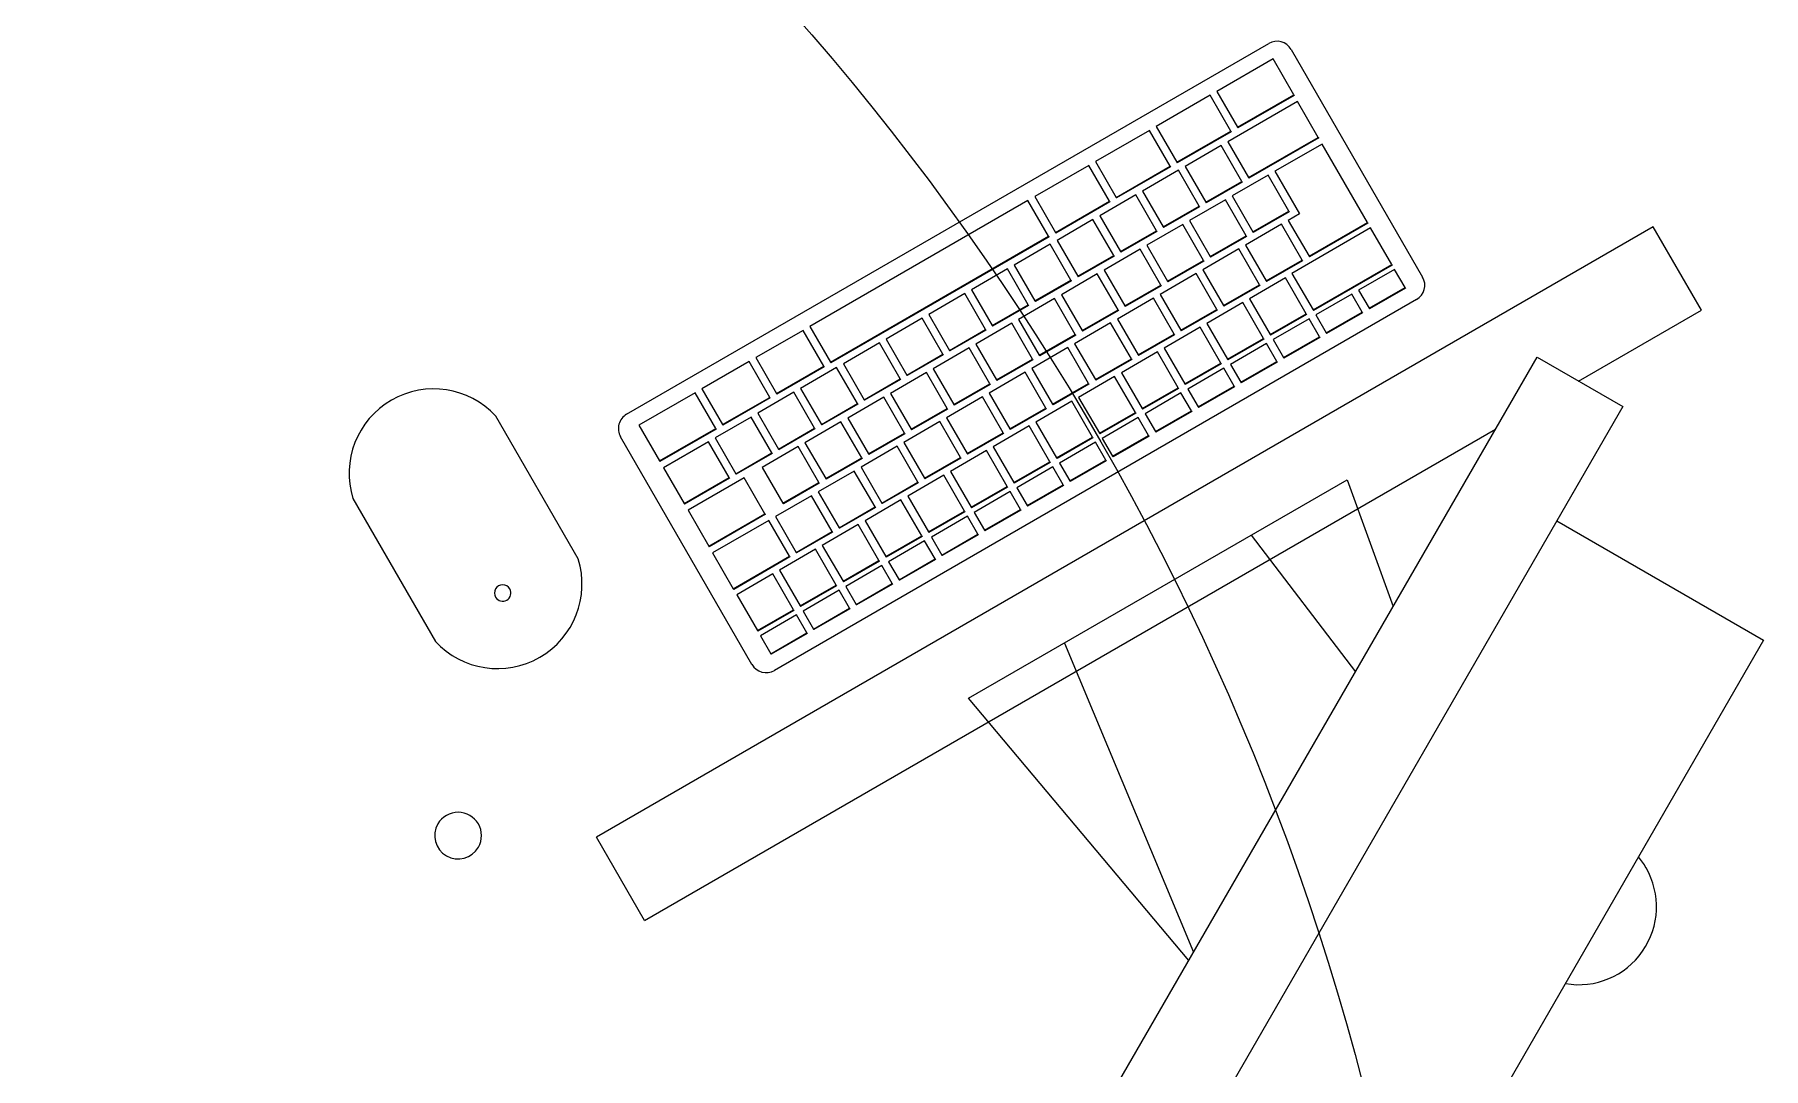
# Model space of a CAD drawing. Header units: millimetres. Extents: x 155920 to 295199, y -4084 to 97293.
# Drawn here: x 170602 to 171267, y 17373 to 17771 of the extents above; entities that cross this region are included whole.
import ezdxf

# ---------------------------------------------------------------- set-up
doc = ezdxf.new("R2010")
doc.units = ezdxf.units.MM
doc.header["$MEASUREMENT"] = 0
for name, color, linetype, lineweight in [('A-GENM', 8, 'CONTINUOUS', 9), ('E-ELEC-EQPM', 8, 'CONTINUOUS', 9), ('I-FURN', 8, 'CONTINUOUS', 9)]:
    doc.layers.add(name, color=color, linetype=linetype, lineweight=lineweight)
doc.layers.add('Social Distancing', color=7, linetype='CONTINUOUS')

msp = doc.modelspace()

# ---------------------------------------------------------------- linework, layer by layer
at = {"layer": 'A-GENM'}
for p, q in [((170829.69, 17624.84), (171076.97, 17767.6)), ((171085.65, 17765.28), (171136.23, 17677.67)), ((171078.64, 17761.65), (171056.99, 17749.15)), ((171086.61, 17747.85), (171078.64, 17761.65)), ((171054.39, 17747.65), (171033.61, 17735.65)), ((171062.36, 17733.85), (171054.39, 17747.65)), ((171056.99, 17749.15), (171064.96, 17735.35)), ((171088.09, 17745.28), (171061.25, 17729.78)), ((171064.96, 17735.35), (171086.61, 17747.85)), ((171086.75, 17747.61), (171065.1, 17735.11)), ((171086.61, 17747.85), (171086.75, 17747.61)), ((171096.07, 17731.45), (171088.09, 17745.28)), ((171031.01, 17734.15), (171010.22, 17722.15)), ((171038.98, 17720.35), (171031.01, 17734.15)), ((171033.61, 17735.65), (171041.58, 17721.85)), ((171041.58, 17721.85), (171062.36, 17733.85)), ((171062.5, 17733.61), (171041.71, 17721.61)), ((171062.36, 17733.85), (171062.5, 17733.61)), ((171064.96, 17735.35), (171065.1, 17735.11)), ((171069.23, 17715.95), (171096.07, 17731.45)), ((171096.21, 17731.21), (171069.36, 17715.71)), ((171096.07, 17731.45), (171096.21, 17731.21)), ((171058.65, 17728.28), (171044.79, 17720.28)), ((171066.63, 17714.45), (171058.65, 17728.28)), ((171061.25, 17729.78), (171069.23, 17715.95)), ((171097.56, 17728.88), (171079.37, 17718.38)), ((171115, 17698.67), (171097.56, 17728.88)), ((171007.63, 17720.65), (170986.84, 17708.65)), ((171015.6, 17706.85), (171007.63, 17720.65)), ((171010.22, 17722.15), (171018.19, 17708.35)), ((171018.19, 17708.35), (171038.98, 17720.35)), ((171039.12, 17720.11), (171018.33, 17708.11)), ((171042.19, 17718.78), (171028.34, 17710.78)), ((171038.98, 17720.35), (171039.12, 17720.11)), ((171041.58, 17721.85), (171041.71, 17721.61)), ((171050.17, 17704.95), (171042.19, 17718.78)), ((171044.79, 17720.28), (171052.77, 17706.45)), ((171076.77, 17716.88), (171062.92, 17708.88)), ((171084.75, 17703.06), (171076.77, 17716.88)), ((171079.37, 17718.38), (171088.83, 17701.99)), ((171028.34, 17710.78), (171036.32, 17696.95)), ((171052.77, 17706.45), (171066.63, 17714.45)), ((171066.77, 17714.21), (171052.91, 17706.21)), ((171066.63, 17714.45), (171066.77, 17714.21)), ((171069.23, 17715.95), (171069.36, 17715.71)), ((170984.24, 17707.15), (170900.24, 17658.65)), ((170992.21, 17693.35), (170984.24, 17707.15)), ((170986.84, 17708.65), (170994.81, 17694.85)), ((170994.81, 17694.85), (171015.6, 17706.85)), ((171015.73, 17706.61), (170994.95, 17694.61)), ((171025.74, 17709.28), (171011.88, 17701.28)), ((171015.6, 17706.85), (171015.73, 17706.61)), ((171018.19, 17708.35), (171018.33, 17708.11)), ((171033.72, 17695.45), (171025.74, 17709.28)), ((171036.32, 17696.95), (171050.17, 17704.95)), ((171050.31, 17704.71), (171036.46, 17696.71)), ((171060.32, 17707.38), (171046.46, 17699.38)), ((171050.17, 17704.95), (171050.31, 17704.71)), ((171052.77, 17706.45), (171052.91, 17706.21)), ((171068.3, 17693.56), (171060.32, 17707.38)), ((171062.92, 17708.88), (171070.9, 17695.06)), ((171009.28, 17699.78), (170995.43, 17691.78)), ((171017.26, 17685.95), (171009.28, 17699.78)), ((171011.88, 17701.28), (171019.86, 17687.45)), ((171043.86, 17697.88), (171030.01, 17689.88)), ((171036.32, 17696.95), (171036.46, 17696.71)), ((171051.84, 17684.06), (171043.86, 17697.88)), ((171046.46, 17699.38), (171054.44, 17685.56)), ((171081.91, 17697.99), (171068.05, 17689.99)), ((171070.9, 17695.06), (171084.75, 17703.06)), ((171084.89, 17702.82), (171071.03, 17694.82)), ((171089.89, 17684.17), (171081.91, 17697.99)), ((171088.83, 17701.99), (171084.5, 17699.49)), ((171084.5, 17699.49), (171092.48, 17685.67)), ((171084.75, 17703.06), (171084.89, 17702.82)), ((171092.48, 17685.67), (171115, 17698.67)), ((171115.14, 17698.43), (171092.62, 17685.43)), ((171115, 17698.67), (171115.14, 17698.43)), ((170908.21, 17644.85), (170992.21, 17693.35)), ((170992.35, 17693.11), (170908.35, 17644.61)), ((170992.83, 17690.28), (170978.97, 17682.28)), ((170992.21, 17693.35), (170992.35, 17693.11)), ((171000.81, 17676.45), (170992.83, 17690.28)), ((170994.81, 17694.85), (170994.95, 17694.61)), ((170995.43, 17691.78), (171003.41, 17677.95)), ((171019.86, 17687.45), (171033.72, 17695.45)), ((171033.86, 17695.21), (171020, 17687.21)), ((171033.72, 17695.45), (171033.86, 17695.21)), ((171054.44, 17685.56), (171068.3, 17693.56)), ((171068.44, 17693.32), (171054.58, 17685.32)), ((171068.3, 17693.56), (171068.44, 17693.32)), ((171070.9, 17695.06), (171071.03, 17694.82)), ((171116.21, 17696.58), (171085.9, 17679.08)), ((171124.33, 17682.52), (171116.21, 17696.58)), ((171003.41, 17677.95), (171017.26, 17685.95)), ((171017.4, 17685.71), (171003.55, 17677.71)), ((171027.41, 17688.38), (171013.55, 17680.38)), ((171017.26, 17685.95), (171017.4, 17685.71)), ((171019.86, 17687.45), (171020, 17687.21)), ((171035.39, 17674.56), (171027.41, 17688.38)), ((171030.01, 17689.88), (171037.99, 17676.06)), ((171037.99, 17676.06), (171051.84, 17684.06)), ((171051.98, 17683.82), (171038.13, 17675.82)), ((171065.45, 17688.49), (171051.59, 17680.49)), ((171051.84, 17684.06), (171051.98, 17683.82)), ((171054.44, 17685.56), (171054.58, 17685.32)), ((171073.43, 17674.67), (171065.45, 17688.49)), ((171068.05, 17689.99), (171076.03, 17676.17)), ((171076.03, 17676.17), (171089.89, 17684.17)), ((171090.02, 17683.93), (171076.17, 17675.93)), ((171089.89, 17684.17), (171090.02, 17683.93)), ((171092.48, 17685.67), (171092.62, 17685.43)), ((170976.38, 17680.78), (170962.52, 17672.78)), ((170984.36, 17666.95), (170976.38, 17680.78)), ((170978.97, 17682.28), (170986.95, 17668.45)), ((171010.95, 17678.88), (170997.1, 17670.88)), ((171003.41, 17677.95), (171003.55, 17677.71)), ((171018.93, 17665.06), (171010.95, 17678.88)), ((171013.55, 17680.38), (171021.53, 17666.56)), ((171049, 17678.99), (171035.14, 17670.99)), ((171056.98, 17665.17), (171049, 17678.99)), ((171051.59, 17680.49), (171059.58, 17666.67)), ((171083.44, 17677.34), (171069.58, 17669.34)), ((171091.42, 17663.52), (171083.44, 17677.34)), ((171085.9, 17679.08), (171094.02, 17665.02)), ((171094.02, 17665.02), (171124.33, 17682.52)), ((171124.46, 17682.28), (171094.15, 17664.78)), ((171125.45, 17680.56), (171111.6, 17672.56)), ((171124.33, 17682.52), (171124.46, 17682.28)), ((171129.45, 17673.65), (171125.45, 17680.56)), ((170959.92, 17671.28), (170946.06, 17663.28)), ((170967.9, 17657.45), (170959.92, 17671.28)), ((170962.52, 17672.78), (170970.5, 17658.95)), ((170986.95, 17668.45), (171000.81, 17676.45)), ((171000.95, 17676.21), (170987.09, 17668.21)), ((170997.1, 17670.88), (171005.08, 17657.06)), ((171000.81, 17676.45), (171000.95, 17676.21)), ((171021.53, 17666.56), (171035.39, 17674.56)), ((171035.53, 17674.32), (171021.67, 17666.32)), ((171035.14, 17670.99), (171043.12, 17657.17)), ((171035.39, 17674.56), (171035.53, 17674.32)), ((171037.99, 17676.06), (171038.13, 17675.82)), ((171059.58, 17666.67), (171073.43, 17674.67)), ((171073.57, 17674.43), (171059.71, 17666.43)), ((171073.43, 17674.67), (171073.57, 17674.43)), ((171076.03, 17676.17), (171076.17, 17675.93)), ((171109, 17671.06), (171095.14, 17663.06)), ((171112.99, 17664.15), (171109, 17671.06)), ((171111.6, 17672.56), (171115.59, 17665.65)), ((171115.59, 17665.65), (171129.45, 17673.65)), ((171129.58, 17673.41), (171115.73, 17665.41)), ((171129.45, 17673.65), (171129.58, 17673.41)), ((171133.91, 17668.99), (170886.63, 17526.23)), ((170970.5, 17658.95), (170984.36, 17666.95)), ((170984.49, 17666.71), (170970.64, 17658.71)), ((170994.5, 17669.38), (170980.64, 17661.38)), ((170984.36, 17666.95), (170984.49, 17666.71)), ((170986.95, 17668.45), (170987.09, 17668.21)), ((171002.48, 17655.56), (170994.5, 17669.38)), ((171005.08, 17657.06), (171018.93, 17665.06)), ((171019.07, 17664.82), (171005.22, 17656.82)), ((171032.54, 17669.49), (171018.69, 17661.49)), ((171018.93, 17665.06), (171019.07, 17664.82)), ((171021.53, 17666.56), (171021.67, 17666.32)), ((171040.52, 17655.67), (171032.54, 17669.49)), ((171043.12, 17657.17), (171056.98, 17665.17)), ((171057.12, 17664.93), (171043.26, 17656.93)), ((171066.98, 17667.84), (171053.13, 17659.84)), ((171056.98, 17665.17), (171057.12, 17664.93)), ((171059.58, 17666.67), (171059.71, 17666.43)), ((171074.96, 17654.02), (171066.98, 17667.84)), ((171069.58, 17669.34), (171077.56, 17655.52)), ((171077.56, 17655.52), (171091.42, 17663.52)), ((171091.42, 17663.52), (171091.56, 17663.28)), ((171094.02, 17665.02), (171094.15, 17664.78)), ((171099.13, 17656.15), (171112.99, 17664.15)), ((171113.13, 17663.91), (171099.27, 17655.91)), ((171112.99, 17664.15), (171113.13, 17663.91)), ((171115.59, 17665.65), (171115.73, 17665.41)), ((170897.64, 17657.15), (170879.45, 17646.65)), ((170905.61, 17643.35), (170897.64, 17657.15)), ((170900.24, 17658.65), (170908.21, 17644.85)), ((170943.47, 17661.78), (170929.61, 17653.78)), ((170951.45, 17647.95), (170943.47, 17661.78)), ((170946.06, 17663.28), (170954.04, 17649.45)), ((170954.04, 17649.45), (170967.9, 17657.45)), ((170968.04, 17657.21), (170954.18, 17649.21)), ((170978.05, 17659.88), (170964.19, 17651.88)), ((170967.9, 17657.45), (170968.04, 17657.21)), ((170970.5, 17658.95), (170970.64, 17658.71)), ((170986.03, 17646.06), (170978.05, 17659.88)), ((170980.64, 17661.38), (170988.62, 17647.56)), ((171016.09, 17659.99), (171002.23, 17651.99)), ((171005.08, 17657.06), (171005.22, 17656.82)), ((171024.07, 17646.17), (171016.09, 17659.99)), ((171018.69, 17661.49), (171026.67, 17647.67)), ((171050.53, 17658.34), (171036.67, 17650.34)), ((171043.12, 17657.17), (171043.26, 17656.93)), ((171058.51, 17644.52), (171050.53, 17658.34)), ((171053.13, 17659.84), (171061.11, 17646.02)), ((171091.56, 17663.28), (171077.7, 17655.28)), ((171092.55, 17661.56), (171078.69, 17653.56)), ((171096.54, 17654.65), (171092.55, 17661.56)), ((171095.14, 17663.06), (171099.13, 17656.15)), ((170927.01, 17652.28), (170913.16, 17644.28)), ((170934.99, 17638.45), (170927.01, 17652.28)), ((170929.61, 17653.78), (170937.59, 17639.95)), ((170961.59, 17650.38), (170947.73, 17642.38)), ((170969.57, 17636.56), (170961.59, 17650.38)), ((170964.19, 17651.88), (170972.17, 17638.06)), ((170999.63, 17650.49), (170985.78, 17642.49)), ((170988.62, 17647.56), (171002.48, 17655.56)), ((171002.62, 17655.32), (170988.76, 17647.32)), ((171007.61, 17636.67), (170999.63, 17650.49)), ((171002.23, 17651.99), (171010.21, 17638.17)), ((171002.48, 17655.56), (171002.62, 17655.32)), ((171026.67, 17647.67), (171040.52, 17655.67)), ((171040.66, 17655.43), (171026.8, 17647.43)), ((171036.67, 17650.34), (171044.65, 17636.52)), ((171040.52, 17655.67), (171040.66, 17655.43)), ((171061.11, 17646.02), (171074.96, 17654.02)), ((171075.1, 17653.78), (171061.24, 17645.78)), ((171076.09, 17652.06), (171062.24, 17644.06)), ((171074.96, 17654.02), (171075.1, 17653.78)), ((171080.08, 17645.15), (171076.09, 17652.06)), ((171077.56, 17655.52), (171077.7, 17655.28)), ((171078.69, 17653.56), (171082.68, 17646.65)), ((171082.68, 17646.65), (171096.54, 17654.65)), ((171096.67, 17654.41), (171082.82, 17646.41)), ((171096.54, 17654.65), (171096.67, 17654.41)), ((171099.13, 17656.15), (171099.27, 17655.91)), ((170876.86, 17645.15), (170858.67, 17634.65)), ((170884.83, 17631.35), (170876.86, 17645.15)), ((170879.45, 17646.65), (170887.42, 17632.85)), ((170908.21, 17644.85), (170908.35, 17644.61)), ((170913.16, 17644.28), (170921.14, 17630.45)), ((170937.59, 17639.95), (170951.45, 17647.95)), ((170951.59, 17647.71), (170937.73, 17639.71)), ((170951.45, 17647.95), (170951.59, 17647.71)), ((170954.04, 17649.45), (170954.18, 17649.21)), ((170972.17, 17638.06), (170986.03, 17646.06)), ((170986.16, 17645.82), (170972.31, 17637.82)), ((170986.03, 17646.06), (170986.16, 17645.82)), ((170988.62, 17647.56), (170988.76, 17647.32)), ((171010.21, 17638.17), (171024.07, 17646.17)), ((171024.21, 17645.93), (171010.35, 17637.93)), ((171034.07, 17648.84), (171020.22, 17640.84)), ((171024.07, 17646.17), (171024.21, 17645.93)), ((171026.67, 17647.67), (171026.8, 17647.43)), ((171042.05, 17635.02), (171034.07, 17648.84)), ((171044.65, 17636.52), (171058.51, 17644.52)), ((171058.65, 17644.28), (171044.79, 17636.28)), ((171058.51, 17644.52), (171058.65, 17644.28)), ((171061.11, 17646.02), (171061.24, 17645.78)), ((171062.24, 17644.06), (171066.23, 17637.15)), ((171066.23, 17637.15), (171080.08, 17645.15)), ((171080.22, 17644.91), (171066.36, 17636.91)), ((171080.08, 17645.15), (171080.22, 17644.91)), ((171082.68, 17646.65), (171082.82, 17646.41)), ((170887.42, 17632.85), (170905.61, 17643.35)), ((170905.75, 17643.11), (170887.56, 17632.61)), ((170910.56, 17642.78), (170896.7, 17634.78)), ((170905.61, 17643.35), (170905.75, 17643.11)), ((170918.54, 17628.95), (170910.56, 17642.78)), ((170921.14, 17630.45), (170934.99, 17638.45)), ((170935.13, 17638.21), (170921.27, 17630.21)), ((170945.14, 17640.88), (170931.28, 17632.88)), ((170934.99, 17638.45), (170935.13, 17638.21)), ((170937.59, 17639.95), (170937.73, 17639.71)), ((170953.12, 17627.06), (170945.14, 17640.88)), ((170947.73, 17642.38), (170955.71, 17628.56)), ((170983.18, 17640.99), (170969.32, 17632.99)), ((170972.17, 17638.06), (170972.31, 17637.82)), ((170991.16, 17627.17), (170983.18, 17640.99)), ((170985.78, 17642.49), (170993.76, 17628.67)), ((171017.62, 17639.34), (171003.76, 17631.34)), ((171010.21, 17638.17), (171010.35, 17637.93)), ((171025.6, 17625.52), (171017.62, 17639.34)), ((171020.22, 17640.84), (171028.2, 17627.02)), ((171059.64, 17642.56), (171045.78, 17634.56)), ((171063.63, 17635.65), (171059.64, 17642.56)), ((171066.23, 17637.15), (171066.36, 17636.91)), ((170856.07, 17633.15), (170834.42, 17620.65)), ((170864.04, 17619.35), (170856.07, 17633.15)), ((170858.67, 17634.65), (170866.64, 17620.85)), ((170866.64, 17620.85), (170884.83, 17631.35)), ((170884.96, 17631.11), (170866.78, 17620.61)), ((170894.1, 17633.28), (170880.25, 17625.28)), ((170884.83, 17631.35), (170884.96, 17631.11)), ((170887.42, 17632.85), (170887.56, 17632.61)), ((170902.08, 17619.45), (170894.1, 17633.28)), ((170896.7, 17634.78), (170904.68, 17620.95)), ((170928.68, 17631.38), (170914.83, 17623.38)), ((170921.14, 17630.45), (170921.27, 17630.21)), ((170936.66, 17617.56), (170928.68, 17631.38)), ((170931.28, 17632.88), (170939.26, 17619.06)), ((170966.72, 17631.49), (170952.87, 17623.49)), ((170955.71, 17628.56), (170969.57, 17636.56)), ((170969.71, 17636.32), (170955.85, 17628.32)), ((170974.7, 17617.67), (170966.72, 17631.49)), ((170969.32, 17632.99), (170977.3, 17619.17)), ((170969.57, 17636.56), (170969.71, 17636.32)), ((170993.76, 17628.67), (171007.61, 17636.67)), ((171007.75, 17636.43), (170993.9, 17628.43)), ((171003.76, 17631.34), (171011.74, 17617.52)), ((171007.61, 17636.67), (171007.75, 17636.43)), ((171028.2, 17627.02), (171042.05, 17635.02)), ((171042.19, 17634.78), (171028.34, 17626.78)), ((171043.18, 17633.06), (171029.33, 17625.06)), ((171042.05, 17635.02), (171042.19, 17634.78)), ((171047.17, 17626.15), (171043.18, 17633.06)), ((171044.65, 17636.52), (171044.79, 17636.28)), ((171045.78, 17634.56), (171049.77, 17627.65)), ((171049.77, 17627.65), (171063.63, 17635.65)), ((171063.77, 17635.41), (171049.91, 17627.41)), ((171063.63, 17635.65), (171063.77, 17635.41)), ((170811.05, 17569.14), (170779.3, 17624.14)), ((170877.65, 17623.78), (170863.79, 17615.78)), ((170885.63, 17609.95), (170877.65, 17623.78)), ((170880.25, 17625.28), (170888.23, 17611.45)), ((170904.68, 17620.95), (170918.54, 17628.95)), ((170918.68, 17628.71), (170904.82, 17620.71)), ((170918.54, 17628.95), (170918.68, 17628.71)), ((170939.26, 17619.06), (170953.12, 17627.06)), ((170953.25, 17626.82), (170939.4, 17618.82)), ((170952.87, 17623.49), (170960.85, 17609.67)), ((170953.12, 17627.06), (170953.25, 17626.82)), ((170955.71, 17628.56), (170955.85, 17628.32)), ((170977.3, 17619.17), (170991.16, 17627.17)), ((170991.3, 17626.93), (170977.44, 17618.93)), ((171001.16, 17629.84), (170987.31, 17621.84)), ((170991.16, 17627.17), (170991.3, 17626.93)), ((170993.76, 17628.67), (170993.9, 17628.43)), ((171009.14, 17616.02), (171001.16, 17629.84)), ((171011.74, 17617.52), (171025.6, 17625.52)), ((171025.74, 17625.28), (171011.88, 17617.28)), ((171026.73, 17623.56), (171012.87, 17615.56)), ((171025.6, 17625.52), (171025.74, 17625.28)), ((171030.72, 17616.65), (171026.73, 17623.56)), ((171028.2, 17627.02), (171028.34, 17626.78)), ((171029.33, 17625.06), (171033.32, 17618.15)), ((171033.32, 17618.15), (171047.17, 17626.15)), ((171047.31, 17625.91), (171033.45, 17617.91)), ((171047.17, 17626.15), (171047.31, 17625.91)), ((171049.77, 17627.65), (171049.91, 17627.41)), ((170834.42, 17620.65), (170842.39, 17606.85)), ((170842.39, 17606.85), (170864.04, 17619.35)), ((170864.18, 17619.11), (170842.53, 17606.61)), ((170864.04, 17619.35), (170864.18, 17619.11)), ((170866.64, 17620.85), (170866.78, 17620.61)), ((170888.23, 17611.45), (170902.08, 17619.45)), ((170902.22, 17619.21), (170888.37, 17611.21)), ((170912.23, 17621.88), (170898.37, 17613.88)), ((170902.08, 17619.45), (170902.22, 17619.21)), ((170904.68, 17620.95), (170904.82, 17620.71)), ((170920.21, 17608.06), (170912.23, 17621.88)), ((170914.83, 17623.38), (170922.81, 17609.56)), ((170922.81, 17609.56), (170936.66, 17617.56)), ((170936.8, 17617.32), (170922.94, 17609.32)), ((170950.27, 17621.99), (170936.41, 17613.99)), ((170936.66, 17617.56), (170936.8, 17617.32)), ((170939.26, 17619.06), (170939.4, 17618.82)), ((170958.25, 17608.17), (170950.27, 17621.99)), ((170960.85, 17609.67), (170974.7, 17617.67)), ((170974.84, 17617.43), (170960.99, 17609.43)), ((170984.71, 17620.34), (170970.85, 17612.34)), ((170974.7, 17617.67), (170974.84, 17617.43)), ((170977.3, 17619.17), (170977.44, 17618.93)), ((170992.69, 17606.52), (170984.71, 17620.34)), ((170987.31, 17621.84), (170995.29, 17608.02)), ((171011.74, 17617.52), (171011.88, 17617.28)), ((171033.32, 17618.15), (171033.45, 17617.91)), ((170877.95, 17528.55), (170827.37, 17616.16)), ((170861.2, 17614.26), (170843.88, 17604.26)), ((170869.17, 17600.45), (170861.2, 17614.26)), ((170863.79, 17615.78), (170871.77, 17601.95)), ((170895.77, 17612.38), (170881.92, 17604.38)), ((170888.23, 17611.45), (170888.37, 17611.21)), ((170903.75, 17598.56), (170895.77, 17612.38)), ((170898.37, 17613.88), (170906.35, 17600.06)), ((170933.82, 17612.49), (170919.96, 17604.49)), ((170941.8, 17598.67), (170933.82, 17612.49)), ((170936.41, 17613.99), (170944.39, 17600.17)), ((170968.26, 17610.84), (170954.4, 17602.84)), ((170976.24, 17597.02), (170968.26, 17610.84)), ((170970.85, 17612.34), (170978.83, 17598.52)), ((170995.29, 17608.02), (171009.14, 17616.02)), ((171009.28, 17615.78), (170995.43, 17607.78)), ((171010.27, 17614.06), (170996.42, 17606.06)), ((171009.14, 17616.02), (171009.28, 17615.78)), ((171014.26, 17607.15), (171010.27, 17614.06)), ((171012.87, 17615.56), (171016.86, 17608.65)), ((171016.86, 17608.65), (171030.72, 17616.65)), ((171030.86, 17616.41), (171017, 17608.41)), ((171030.72, 17616.65), (171030.86, 17616.41)), ((170842.39, 17606.85), (170842.53, 17606.61)), ((170843.88, 17604.26), (170851.85, 17590.45)), ((170871.77, 17601.95), (170885.63, 17609.95)), ((170885.77, 17609.71), (170871.91, 17601.71)), ((170881.92, 17604.38), (170889.9, 17590.56)), ((170885.63, 17609.95), (170885.77, 17609.71)), ((170906.35, 17600.06), (170920.21, 17608.06)), ((170920.35, 17607.82), (170906.49, 17599.82)), ((170919.96, 17604.49), (170927.94, 17590.67)), ((170920.21, 17608.06), (170920.35, 17607.82)), ((170922.81, 17609.56), (170922.94, 17609.32)), ((170944.39, 17600.17), (170958.25, 17608.17)), ((170958.39, 17607.93), (170944.53, 17599.93)), ((170958.25, 17608.17), (170958.39, 17607.93)), ((170960.85, 17609.67), (170960.99, 17609.43)), ((170978.83, 17598.52), (170992.69, 17606.52)), ((170992.83, 17606.28), (170978.97, 17598.28)), ((170993.82, 17604.56), (170979.96, 17596.56)), ((170992.69, 17606.52), (170992.83, 17606.28)), ((170997.81, 17597.65), (170993.82, 17604.56)), ((170995.29, 17608.02), (170995.43, 17607.78)), ((170996.42, 17606.06), (171000.41, 17599.15)), ((171000.41, 17599.15), (171014.26, 17607.15)), ((171014.4, 17606.91), (171000.55, 17598.91)), ((171014.26, 17607.15), (171014.4, 17606.91)), ((171016.86, 17608.65), (171017, 17608.41)), ((170851.85, 17590.45), (170869.17, 17600.45)), ((170869.31, 17600.21), (170851.99, 17590.21)), ((170875, 17600.37), (170853.35, 17587.87)), ((170869.17, 17600.45), (170869.31, 17600.21)), ((170871.77, 17601.95), (170871.91, 17601.71)), ((170882.97, 17586.56), (170875, 17600.37)), ((170889.9, 17590.56), (170903.75, 17598.56)), ((170903.89, 17598.32), (170890.04, 17590.32)), ((170917.36, 17602.99), (170903.5, 17594.99)), ((170903.75, 17598.56), (170903.89, 17598.32)), ((170906.35, 17600.06), (170906.49, 17599.82)), ((170925.34, 17589.17), (170917.36, 17602.99)), ((170927.94, 17590.67), (170941.8, 17598.67)), ((170941.93, 17598.43), (170928.08, 17590.43)), ((170951.8, 17601.34), (170937.94, 17593.34)), ((170941.8, 17598.67), (170941.93, 17598.43)), ((170944.39, 17600.17), (170944.53, 17599.93)), ((170959.78, 17587.52), (170951.8, 17601.34)), ((170954.4, 17602.84), (170962.38, 17589.02)), ((170962.38, 17589.02), (170976.24, 17597.02)), ((170976.24, 17597.02), (170976.37, 17596.78)), ((170978.83, 17598.52), (170978.97, 17598.28)), ((170983.95, 17589.65), (170997.81, 17597.65)), ((170997.95, 17597.41), (170984.09, 17589.41)), ((170997.81, 17597.65), (170997.95, 17597.41)), ((171000.41, 17599.15), (171000.55, 17598.91)), ((170724.3, 17592.39), (170756.05, 17537.39)), ((170851.85, 17590.45), (170851.99, 17590.21)), ((170900.91, 17593.49), (170887.05, 17585.49)), ((170889.9, 17590.56), (170890.04, 17590.32)), ((170908.89, 17579.67), (170900.91, 17593.49)), ((170903.5, 17594.99), (170911.48, 17581.17)), ((170935.35, 17591.84), (170921.49, 17583.84)), ((170927.94, 17590.67), (170928.08, 17590.43)), ((170943.33, 17578.02), (170935.35, 17591.84)), ((170937.94, 17593.34), (170945.92, 17579.52)), ((170976.37, 17596.78), (170962.52, 17588.78)), ((170977.36, 17595.06), (170963.51, 17587.06)), ((170981.35, 17588.15), (170977.36, 17595.06)), ((170979.96, 17596.56), (170983.95, 17589.65)), ((170853.35, 17587.87), (170861.32, 17574.06)), ((170861.32, 17574.06), (170882.97, 17586.56)), ((170883.11, 17586.32), (170861.46, 17573.82)), ((170884.46, 17583.97), (170862.81, 17571.47)), ((170882.97, 17586.56), (170883.11, 17586.32)), ((170892.43, 17570.17), (170884.46, 17583.97)), ((170887.05, 17585.49), (170895.03, 17571.67)), ((170911.48, 17581.17), (170925.34, 17589.17)), ((170925.48, 17588.93), (170911.62, 17580.93)), ((170921.49, 17583.84), (170929.47, 17570.02)), ((170925.34, 17589.17), (170925.48, 17588.93)), ((170945.92, 17579.52), (170959.78, 17587.52)), ((170959.92, 17587.28), (170946.06, 17579.28)), ((170960.91, 17585.56), (170947.05, 17577.56)), ((170959.78, 17587.52), (170959.92, 17587.28)), ((170964.9, 17578.65), (170960.91, 17585.56)), ((170962.38, 17589.02), (170962.52, 17588.78)), ((170963.51, 17587.06), (170967.5, 17580.15)), ((170967.5, 17580.15), (170981.35, 17588.15)), ((170981.49, 17587.91), (170967.64, 17579.91)), ((170981.35, 17588.15), (170981.49, 17587.91)), ((170983.95, 17589.65), (170984.09, 17589.41)), ((170895.03, 17571.67), (170908.89, 17579.67)), ((170909.03, 17579.43), (170895.17, 17571.43)), ((170918.89, 17582.34), (170905.04, 17574.34)), ((170908.89, 17579.67), (170909.03, 17579.43)), ((170911.48, 17581.17), (170911.62, 17580.93)), ((170926.87, 17568.52), (170918.89, 17582.34)), ((170929.47, 17570.02), (170943.33, 17578.02)), ((170943.47, 17577.78), (170929.61, 17569.78)), ((170943.33, 17578.02), (170943.47, 17577.78)), ((170945.92, 17579.52), (170946.06, 17579.28)), ((170947.05, 17577.56), (170951.04, 17570.65)), ((170951.04, 17570.65), (170964.9, 17578.65)), ((170965.04, 17578.41), (170951.18, 17570.41)), ((170964.9, 17578.65), (170965.04, 17578.41)), ((170967.5, 17580.15), (170967.64, 17579.91)), ((170861.32, 17574.06), (170861.46, 17573.82)), ((170862.81, 17571.47), (170870.78, 17557.67)), ((170902.44, 17572.84), (170888.58, 17564.84)), ((170895.03, 17571.67), (170895.17, 17571.43)), ((170910.42, 17559.02), (170902.44, 17572.84)), ((170905.04, 17574.34), (170913.02, 17560.52)), ((170944.46, 17576.06), (170930.6, 17568.06)), ((170948.45, 17569.15), (170944.46, 17576.06)), ((170951.04, 17570.65), (170951.18, 17570.41)), ((170870.78, 17557.67), (170892.43, 17570.17)), ((170892.57, 17569.93), (170870.92, 17557.43)), ((170888.58, 17564.84), (170896.56, 17551.02)), ((170892.43, 17570.17), (170892.57, 17569.93)), ((170913.02, 17560.52), (170926.87, 17568.52)), ((170927.01, 17568.28), (170913.15, 17560.28)), ((170928, 17566.56), (170914.14, 17558.56)), ((170926.87, 17568.52), (170927.01, 17568.28)), ((170931.99, 17559.65), (170928, 17566.56)), ((170929.47, 17570.02), (170929.61, 17569.78)), ((170930.6, 17568.06), (170934.59, 17561.15)), ((170934.59, 17561.15), (170948.45, 17569.15)), ((170948.58, 17568.91), (170934.73, 17560.91)), ((170948.45, 17569.15), (170948.58, 17568.91)), ((170870.78, 17557.67), (170870.92, 17557.43)), ((170885.98, 17563.34), (170872.13, 17555.34)), ((170893.96, 17549.52), (170885.98, 17563.34)), ((170896.56, 17551.02), (170910.42, 17559.02)), ((170910.56, 17558.78), (170896.7, 17550.78)), ((170911.55, 17557.06), (170897.69, 17549.06)), ((170910.42, 17559.02), (170910.56, 17558.78)), ((170915.54, 17550.15), (170911.55, 17557.06)), ((170913.02, 17560.52), (170913.15, 17560.28)), ((170914.14, 17558.56), (170918.14, 17551.65)), ((170918.14, 17551.65), (170931.99, 17559.65)), ((170932.13, 17559.41), (170918.27, 17551.41)), ((170931.99, 17559.65), (170932.13, 17559.41)), ((170934.59, 17561.15), (170934.73, 17560.91)), ((170872.13, 17555.34), (170880.11, 17541.52)), ((170896.56, 17551.02), (170896.7, 17550.78)), ((170918.14, 17551.65), (170918.27, 17551.41)), ((170880.11, 17541.52), (170893.96, 17549.52)), ((170894.1, 17549.28), (170880.25, 17541.28)), ((170895.09, 17547.56), (170881.24, 17539.56)), ((170893.96, 17549.52), (170894.1, 17549.28)), ((170899.08, 17540.65), (170895.09, 17547.56)), ((170897.69, 17549.06), (170901.68, 17542.15)), ((170901.68, 17542.15), (170915.54, 17550.15)), ((170915.68, 17549.91), (170901.82, 17541.91)), ((170915.54, 17550.15), (170915.68, 17549.91)), ((170880.11, 17541.52), (170880.25, 17541.28)), ((170881.24, 17539.56), (170885.23, 17532.65)), ((170885.23, 17532.65), (170899.08, 17540.65)), ((170899.22, 17540.41), (170885.36, 17532.41)), ((170899.08, 17540.65), (170899.22, 17540.41)), ((170901.68, 17542.15), (170901.82, 17541.91)), ((170885.23, 17532.65), (170885.36, 17532.41))]:
    msp.add_line(p, q, dxfattribs=at)
for centre, radius, start, end in [((171080.15, 17762.1), 6.35, 30, 120), ((171130.73, 17674.49), 6.35, 300, 30), ((170755.37, 17602.07), 32.54, 42.68038, 197.31962), ((170832.87, 17619.34), 6.35, 120, 210), ((170779.98, 17559.45), 32.54, 222.68038, 17.31962), ((170781.97, 17556), 3.16, 30, 210), ((170781.97, 17556), 3.16, 210, 30), ((170883.45, 17531.73), 6.35, 210, 300)]:
    msp.add_arc(centre, radius, start, end, dxfattribs=at)
at = {"layer": 'E-ELEC-EQPM'}
for p, q in [((170780.29, 16954.01), (171180.29, 17646.83)), ((170780.29, 16954.01), (171180.29, 17646.83)), ((171180.29, 17646.83), (171213.29, 17627.78)), ((171180.29, 17646.83), (171213.29, 17627.78)), ((171213.29, 17627.78), (170813.29, 16934.96)), ((171213.29, 17627.78), (171187.89, 17583.79)), ((171187.89, 17583.79), (171267.48, 17537.84)), ((171187.89, 17583.79), (171267.48, 17537.84)), ((171267.48, 17537.84), (170918.28, 16933.01)), ((171267.48, 17537.84), (170918.28, 16933.01))]:
    msp.add_line(p, q, dxfattribs=at)
at = {"layer": 'I-FURN'}
for p, q in [((171225.03, 17697.02), (170818.08, 17462.07)), ((171243.57, 17664.91), (171225.03, 17697.02)), ((171196.28, 17637.6), (171243.57, 17664.91)), ((170836.62, 17429.96), (171164.31, 17619.14)), ((170961.37, 17515.47), (171107.14, 17599.63)), ((171107.14, 17599.63), (171124.89, 17550.86)), ((171070.25, 17578.33), (171110.35, 17525.68)), ((170998.26, 17536.76), (171048.05, 17417.79)), ((171046.15, 17414.49), (170961.37, 17515.47)), ((170836.62, 17429.96), (170818.08, 17462.07))]:
    msp.add_line(p, q, dxfattribs=at)
for centre, radius, start, end in [((170764.79, 17462.62), 9, 330, 150), ((170764.79, 17462.62), 9, 150, 330), ((171196.3, 17435.21), 30, 30.00282, 39.69206), ((171196.3, 17435.21), 30, 260.30789, 30.00282)]:
    msp.add_arc(centre, radius, start, end, dxfattribs=at)
at = {"layer": 'Social Distancing'}
msp.add_circle((170144.84, 17116.46), 1000, dxfattribs=at)
msp.add_circle((170144.84, 17116.46), 1000, dxfattribs=at)

doc.saveas('drawing.dxf')
